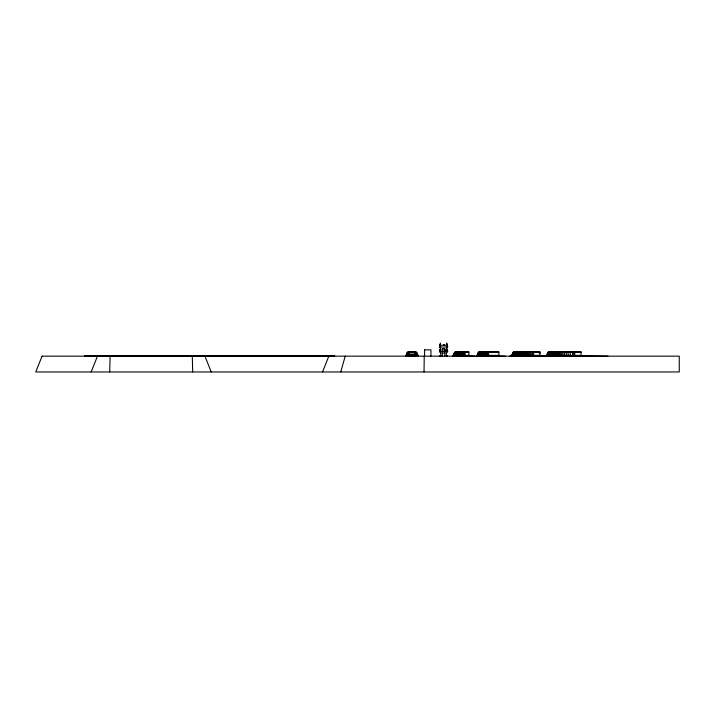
<?xml version="1.0" encoding="UTF-8"?>
<svg xmlns="http://www.w3.org/2000/svg" width="715" height="715" viewBox="0 0 715 715"><rect width="100%" height="100%" fill="white"/><g stroke="black" fill="none" stroke-linecap="round" stroke-linejoin="round"><path stroke-width="1.07" d="M444.355 345.041L443.926 344.889M424.031 371.961L424.236 356.159M109.699 371.961L110.11 356.159M533.622 356.159L533.649 355.525L514.684 355.525L509.938 356.159M492.501 352.361L492.555 351.574M514.728 355.194L514.728 353.326M456.286 354.89L456.268 353.389M456.268 355.132L456.286 353.63M549.513 355.069L549.594 354.265M549.647 351.574L548.083 352.361L546.51 356.159L548.083 352.361L549.451 351.574L581.054 351.574L581.054 355.364L558.603 355.364L557.503 352.361L555.93 351.574M532.023 355.999L531.174 355.525M480.033 355.221L480.033 353.299M514.997 355.015L514.997 353.505M407.925 356.159L408.328 351.968L415.594 351.968L415.987 356.159M408.167 355.364L408.328 352.209M415.907 352.835L415.907 356.159L415.12 354.81L408.801 354.81L408.453 356.159L408.801 355.364M460.889 355.364L461.068 352.477M490.696 352.361L490.91 351.574M530.968 352.361L531.174 351.574L532.818 352.102M571.222 352.361L571.428 351.574M444.31 345.157L443.836 345.166M340.742 371.961L345.22 356.159M456.644 354.89L456.608 353.389L456.608 355.132L456.858 354.265M550.121 354.265L549.844 355.221L549.853 353.451M446.723 351.574L446.723 349.206L447.519 350.627M530.423 355.999L528.734 355.525M490.973 355.999L489.283 355.525M511.708 356.159L513.281 352.361L514.854 351.574L513.102 352.361L511.52 356.159L513.102 352.361L514.684 351.574L539.968 351.574L539.968 356.159M443.783 345.113L444.301 345.104M487.255 355.999L481.606 355.525L477.96 356.159L479.416 352.361L480.873 351.574M513.2 356.159L514.666 352.361L516.132 351.574M548.432 356.159L549.898 352.361L551.363 351.574M91.145 371.961L97.472 356.159M322.519 371.961L328.855 356.159M512.271 356.159L513.808 352.361L515.336 351.574M547.234 356.159L548.771 352.361L550.3 351.574M462.73 355.999L457.055 355.525L453.373 356.159L454.91 352.361L456.206 351.574L468.852 351.574L468.852 356.159M486.647 355.999L480.346 355.525L476.887 356.159L478.451 352.361L480.024 351.574M405.637 356.159L407.219 352.361L408.801 351.574L415.12 351.574L416.702 352.361L418.275 356.159M475.171 356.159L462.534 355.525L453.051 356.159L454.624 352.361L456.206 351.574M498.873 356.159L498.873 351.574L479.917 351.574L478.335 352.361L476.753 356.159L479.917 355.525L505.201 356.159M546.287 356.159L547.869 352.361L549.451 351.574M457.752 354.265L457.35 355.132L457.35 353.389L457.403 354.89M526.392 355.525L528.885 355.999M550.63 355.078L551.015 354.265M408.801 354.577L408.006 356.159L408.006 352.835M459.763 352.361L459.37 355.364M486.629 352.361L486.236 355.364M488.872 352.361L489.283 351.574M528.331 352.361L528.743 351.574L529.413 352.361L529.887 355.364M567.773 352.361L568.184 351.574M460.898 351.574L460.487 352.361L462.534 351.574L464.106 352.361L465.358 355.364M480.721 355.069L481.186 354.265M408.801 354.81L408.006 356.159L408.801 354.104L415.12 354.104L415.907 356.159L415.12 354.577M415.12 356.159L415.907 355.364M527.42 355.999L524.167 355.525M489.498 355.999L486.236 355.525M551.81 355.078L552.346 354.265M459.897 354.89L460.326 354.265M514.845 355.364L514.845 353.156L515.47 352.361L514.21 353.63L514.21 355.364L520.234 355.364L520.234 353.156L520.967 352.477M556.851 353.156L557.414 352.361L555.77 351.574L557.503 352.361L558.826 355.999M484.18 352.361L483.617 355.364M456.42 355.364L457.001 352.361L455.732 353.63L455.848 355.999M521.619 356.159L522.147 355.999M526.07 355.999L522.102 355.525M487.112 352.361L487.719 351.574M525.784 352.361L526.392 351.574M564.448 352.361L565.056 351.574M519.224 352.361L518.598 353.156L518.598 355.364M554.518 355.999L555.242 352.361M446.571 345.256L447.081 344.46L447.67 346.99L446.41 348.571L446.41 356.159M446.41 353.156L447.67 351.574L447.081 349.045L446.571 349.832M453.051 356.159L454.624 352.361L468.852 352.361M553.526 352.361L552.838 353.156L552.668 355.999M457.743 352.361L457.055 353.156L457.055 355.364M524.846 355.999L520.234 355.525M488.229 355.999L483.617 355.525M552.105 352.361L551.372 353.156L551.194 355.999M516.096 352.361L515.327 353.156L515.327 355.364M551.077 352.361L550.309 353.156L550.148 356.159M456.42 353.156L457.189 352.361M514.845 353.156L515.631 352.361M523.773 355.999L518.598 355.525L515.783 355.999M559.845 355.999L565.601 355.525L571.41 355.999M408.801 353.156L409.588 352.361L414.325 352.361L415.594 353.63M439.618 346.042L440.011 345.256L447.125 345.256L447.519 346.042M439.618 350.627L440.565 349.045L439.457 350.162L439.457 351.574L440.717 353.156M480.703 352.361L479.443 353.63L479.443 355.364M550.237 352.361L548.977 353.63L548.977 356.159M459.379 351.574L458.056 353.156L458.056 355.364M517.222 355.525L522.871 355.999M558.486 355.999L558.308 353.156L557.629 352.361M557.396 355.999L557.217 353.156L556.485 352.361M483.894 352.361L484.859 351.574M479.577 356.159L479.917 355.525L486.432 355.999M521.137 352.361L522.102 351.574M521.307 355.999L514.684 355.525L514.487 355.999M439.618 356.159L440.404 356.159L439.814 355.999M455.419 356.159L468.852 355.999M479.122 356.159L498.873 355.999M513.888 356.159L539.968 355.999M521.199 355.999L514.845 355.525L510.144 356.159M548.655 356.159L581.054 356.159M555.966 355.999L555.144 352.361L555.93 353.156L556.056 356.079M549.209 356.159L549.451 353.156L550.452 352.361L549.665 353.156L549.469 355.999M482.5 352.361L483.617 351.574M519.117 352.361L520.243 351.574M556.842 351.574L555.725 352.361L556.413 353.156L556.359 355.999M456.948 352.361L458.083 351.574M479.917 355.364L479.917 353.156L481.115 352.361L480.346 353.156L480.346 355.364M481.267 352.361L482.527 351.574M518.607 351.574L517.365 352.477M553.41 352.361L554.661 351.574M481.606 351.574L480.239 352.361L478.862 356.159L481.606 355.525M515.855 352.361L517.231 351.574M552.82 351.574L551.453 352.477M457.082 351.574L455.696 352.361L454.32 356.159L457.055 355.525L455.008 356.159M480.346 351.574L478.818 352.361L477.28 356.159L480.346 355.525L477.96 356.159M454.91 352.361L456.447 351.574M439.618 345.649L440.404 344.621M439.618 350.234L440.404 349.206L440.404 351.574L439.457 351.574M460.889 353.156L462.534 352.361M415.352 355.999L415.987 355.757M572.259 351.574L574.735 355.364L574.735 351.574L572.465 352.361L572.626 355.364M447.322 355.999L446.723 356.159L447.519 356.159M572.098 352.164L574.735 351.574M476.887 356.159L479.917 355.525M453.373 356.159L456.42 355.525L462.534 356.159L462.534 355.525M458.056 355.525C469.88 357.205 455.839 354.613 453.131 356.159L456.42 355.525M453.766 356.159L457.055 355.525M511.743 356.159L516.123 355.525L521.968 356.159M510.751 356.159L515.327 355.525L521.789 356.159M558.424 356.159L564.537 355.525L570.642 356.159M557.351 356.159L563.67 355.525L607.92 356.159M557.62 356.159L563.885 355.525L570.159 356.159M446.723 344.621L447.519 345.649M439.457 346.042L440.404 346.042M446.723 346.042L447.67 346.042M440.565 345.256L440.047 344.46L439.457 346.99L447.67 346.99M424.603 349.867L430.922 349.832L430.922 356.159M442.514 349.832L447.519 350.234M439.457 350.627L440.404 350.627M446.723 350.627L447.67 350.627M440.717 351.574L447.67 351.574M408.086 352.209L415.826 352.209M478.335 352.361L498.873 352.361M513.102 352.361L539.968 352.361M547.869 352.361L581.054 352.361M442.299 353.156L444.828 353.156M465.215 353.156L456.206 353.156L456.206 355.364M479.917 353.156L488.086 353.156L488.086 355.364M520.234 353.156L514.684 353.156L514.684 355.364M539.173 353.156L539.968 353.156M549.451 353.156L554.67 353.156M555.77 353.156L558.308 353.156M405.968 355.364L415.12 355.364L415.469 356.159L415.12 354.81M416.702 355.364L417.953 355.364M453.373 355.364L468.852 355.364M477.084 355.364L498.873 355.364M511.851 355.364L513.513 355.364M539.968 355.364L523.836 355.364L522.585 352.361L521.101 351.574L522.585 352.361L523.916 355.364L522.674 352.361L521.101 351.574M546.618 355.364L548.736 355.364M548.977 355.364L554.67 355.373M555.77 355.364L556.243 355.364M558.308 355.373L555.93 355.364M407.925 355.757L408.56 355.999L408.328 355.364M84.504 355.838L334.745 355.838M533.649 355.525L552.606 356.159M567.058 355.525L572.536 356.159M568.899 355.525L573.913 356.159M571.079 355.525L575.548 356.159M573.564 355.525L577.416 356.159M576.317 355.525L579.472 356.159M459.37 355.525L462.534 356.159L460.889 355.525M579.284 355.525L581.697 356.159M582.412 355.525L584.048 356.159M556.413 351.574L557.95 352.361L559.479 356.159M521.423 351.574L522.96 352.361L524.167 355.364M557.217 351.574L558.674 352.361L560.14 356.159M521.959 351.574L523.425 352.361L524.578 355.364M558.308 351.574L559.684 352.361L561.052 356.159M522.692 351.574L524.059 352.361L525.15 355.364M487.085 355.364L487.085 353.156L485.735 352.361L486.45 353.156L486.45 355.364M559.693 351.574L560.944 352.361L562.204 356.159M523.612 351.574L524.864 352.361L525.865 355.364M561.329 351.574L562.446 352.361L563.331 355.364M524.703 351.574L525.82 352.361L526.705 355.364M585.657 355.525L586.479 356.159M486.45 353.156L485.44 352.361L486.236 351.574L487.818 352.361L489.069 355.364M456.009 355.999L456.206 355.525M563.188 351.574L564.153 352.361L564.913 355.364M525.945 351.574L526.91 352.361L527.67 355.364M485.351 354.265L484.395 353.451L484.395 355.069M520.198 352.477L521.11 353.156L523.612 353.156L523.612 355.364L521.003 355.364L521.11 353.156L520.27 352.477M565.252 351.574L566.048 352.361L566.673 355.364M554.983 352.361L556.243 353.63L556.172 356.159M527.321 351.574L528.108 352.361L528.743 355.364M520.216 352.361L521.476 353.63L521.476 355.364M461.738 352.361L463.007 353.63L463.007 355.364M520.672 352.361L521.432 353.156L521.432 355.364M521.235 352.361L521.968 353.156L521.968 355.364M486.388 352.361L487.085 353.156M520.833 353.532L521.441 354.265M439.457 346.99L440.717 348.571L440.717 356.159M567.478 351.574L568.559 355.364M563.554 355.999L563.67 355.525L569.98 355.999M519.653 354.265L519.126 353.532L519.126 354.989M461.926 354.265L461.461 353.63L461.461 354.89M487.523 352.361L488.086 353.156M558.603 355.364L559.076 356.159M569.828 351.574L570.561 355.364M530.369 351.574L531.102 355.364M414.932 355.587L415.218 356.159M557.351 352.361L558.933 356.159M204.928 356.159L211.256 371.961M515.578 353.505L515.846 354.265M415.594 352.209L415.826 355.364M192.29 356.159L192.701 371.961M588.954 355.525L588.954 356.159M555.269 353.299L555.269 355.221M533.649 351.574L533.649 355.364M522.692 355.364L522.692 353.156L522.057 352.441M517.982 352.477L517.222 353.156L517.222 355.364M516.784 352.477L516.123 353.156L516.123 355.364M492.555 355.525L492.555 356.159M486.709 355.364L486.709 353.63L485.405 352.441M482.419 352.361L481.606 353.156L481.606 355.364M480.042 353.451L480.042 355.069M464.106 355.364L464.106 353.63L463.32 353.156L463.32 355.364M462.534 351.574L462.534 355.364M446.92 345.256L446.723 343.039L446.723 346.99M446.92 349.206L446.92 349.832M444.828 356.159L444.828 348.571L442.299 348.571L442.299 356.159M440.404 346.99L440.404 343.039L440.208 345.256M440.208 349.206L440.208 349.832M424.603 349.832L424.603 356.159M416.702 356.159L416.702 352.361L415.12 352.361L415.12 356.338L408.801 356.338L408.801 352.361L407.219 352.361L407.219 356.159M411.956 351.574L411.956 352.361M549.603 354.265L549.504 355.221L549.504 353.299L549.603 354.265M515.89 354.265L515.551 355.194L515.551 353.326L515.89 354.265M42.069 356.159L35.75 371.961L679.25 371.961L679.25 356.159L42.069 356.159M533.649 352.361L532.362 355.364L531.996 351.574L533.649 352.361M551.059 354.265L550.604 355.221L550.604 353.299L551.059 354.265M516.891 354.265L516.436 355.194L516.436 353.326L516.891 354.265M481.24 354.265L480.686 355.221L480.686 353.299L481.24 354.265M458.967 354.265L458.449 355.132L458.449 353.389L458.967 354.265M518.187 354.265L517.606 355.194L517.606 353.326L518.187 354.265M552.409 354.265L551.774 355.221L551.774 353.299L552.409 354.265M460.424 354.265L459.825 355.132L459.825 353.389L460.424 354.265M462.024 354.265L461.381 355.132L461.381 353.389L462.024 354.265M519.742 354.265L519.063 355.176L519.063 353.344L519.742 354.265M554.134 354.265L553.339 355.221L553.339 353.299L554.134 354.265M521.539 354.265L520.77 355.176L520.77 353.344L521.539 354.265M483.027 354.265L482.16 355.221L482.16 353.299L483.027 354.265M485.467 354.265L484.332 355.221L484.332 353.299L485.467 354.265"/></g></svg>
